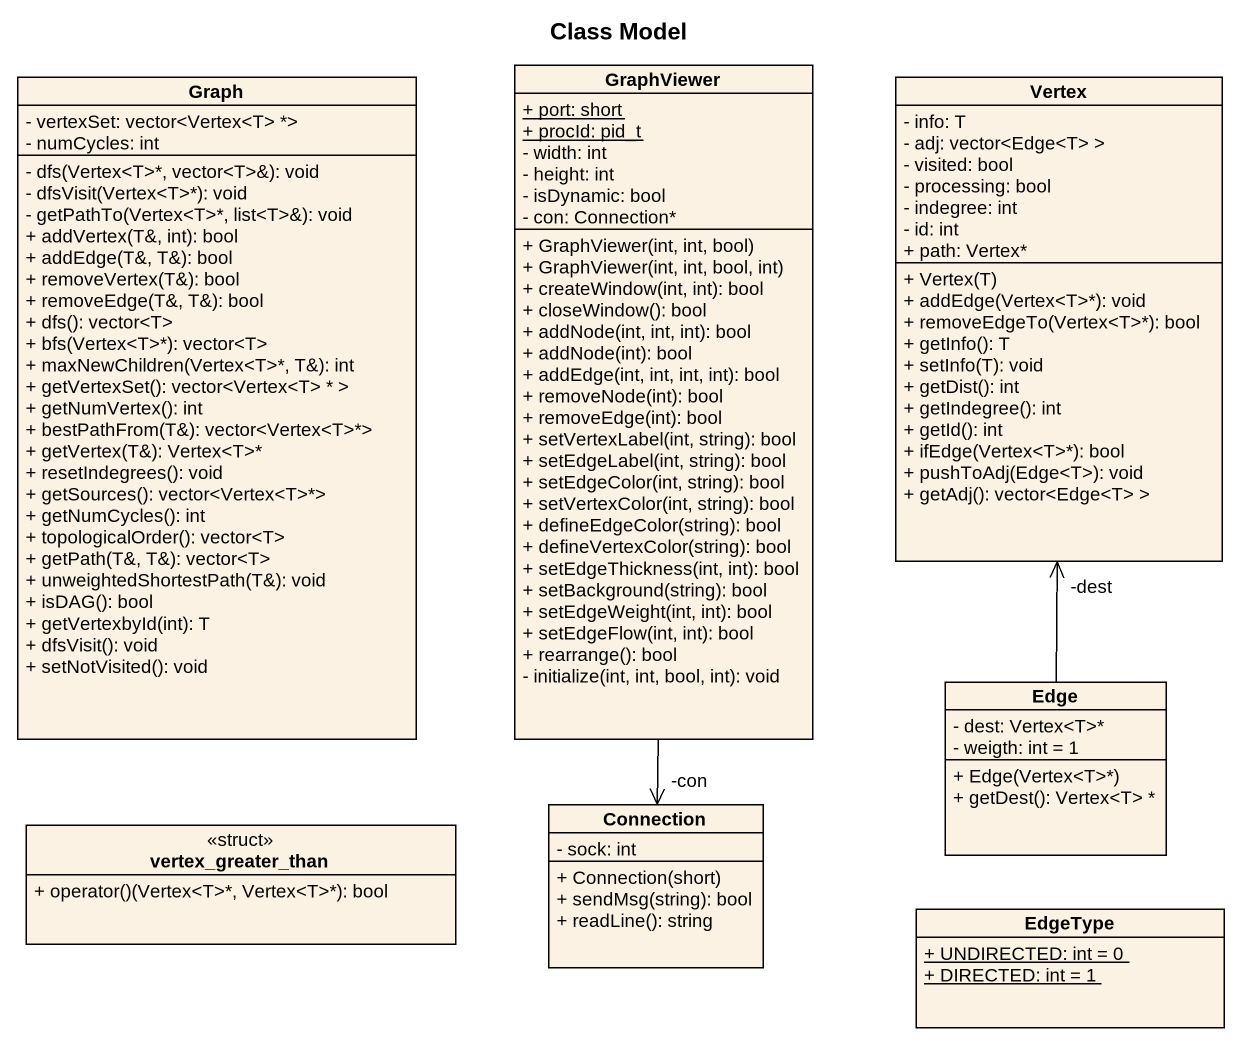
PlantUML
@startuml
title Class Model
hide circle
hide empty members
skinparam classAttributeIconSize 0
class Graph {
  - vertexSet: vector<Vertex<T> *>
  - numCycles: int
  - dfs(Vertex<T>*, vector<T>&): void
  - dfsVisit(Vertex<T>*): void
  - getPathTo(Vertex<T>*, list<T>&): void
  + addVertex(T&, int): bool
  + addEdge(T&, T&): bool
  + removeVertex(T&): bool
  + removeEdge(T&, T&): bool
  + dfs(): vector<T>
  + bfs(Vertex<T>*): vector<T>
  + maxNewChildren(Vertex<T>*, T&): int
  + getVertexSet(): vector<Vertex<T> * >
  + getNumVertex(): int
  + bestPathFrom(T&): vector<Vertex<T>*>
  + getVertex(T&): Vertex<T>*
  + resetIndegrees(): void
  + getSources(): vector<Vertex<T>*>
  + getNumCycles(): int
  + topologicalOrder(): vector<T>
  + getPath(T&, T&): vector<T>
  + unweightedShortestPath(T&): void
  + isDAG(): bool
  + getVertexbyId(int): T
  + dfsVisit(): void
  + setNotVisited(): void
}
class GraphViewer {
  {static} + port: short
  {static} + procId: pid_t
  - width: int
  - height: int
  - isDynamic: bool
  - con: Connection*
  + GraphViewer(int, int, bool)
  + GraphViewer(int, int, bool, int)
  + createWindow(int, int): bool
  + closeWindow(): bool
  + addNode(int, int, int): bool
  + addNode(int): bool
  + addEdge(int, int, int, int): bool
  + removeNode(int): bool
  + removeEdge(int): bool
  + setVertexLabel(int, string): bool
  + setEdgeLabel(int, string): bool
  + setEdgeColor(int, string): bool
  + setVertexColor(int, string): bool
  + defineEdgeColor(string): bool
  + defineVertexColor(string): bool
  + setEdgeThickness(int, int): bool
  + setBackground(string): bool
  + setEdgeWeight(int, int): bool
  + setEdgeFlow(int, int): bool
  + rearrange(): bool
  - initialize(int, int, bool, int): void
}
class Vertex {
  - info: T
  - adj: vector<Edge<T> >
  - visited: bool
  - processing: bool
  - indegree: int
  - id: int
  + path: Vertex*
  + Vertex(T)
  + addEdge(Vertex<T>*): void
  + removeEdgeTo(Vertex<T>*): bool
  + getInfo(): T
  + setInfo(T): void
  + getDist(): int
  + getIndegree(): int
  + getId(): int
  + ifEdge(Vertex<T>*): bool
  + pushToAdj(Edge<T>): void
  + getAdj(): vector<Edge<T> >
}
class Edge {
  - dest: Vertex<T>*
  - weigth: int = 1
  + Edge(Vertex<T>*)
  + getDest(): Vertex<T> *
}
class vertex_greater_than <<struct>> {
  + operator()(Vertex<T>*, Vertex<T>*): bool
}
class Connection {
  - sock: int
  + Connection(short)
  + sendMsg(string): bool
  + readLine(): string
}
class EdgeType {
  {static} + UNDIRECTED: int = 0
  {static} + DIRECTED: int = 1
}
GraphViewer --> "-con" Connection
Edge -up-> "-dest" Vertex
@enduml
